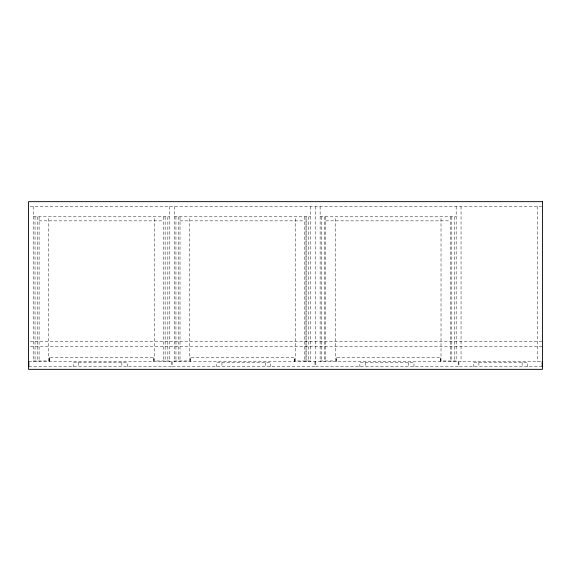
<?xml version="1.0" encoding="UTF-8"?>
<svg xmlns="http://www.w3.org/2000/svg" width="571" height="571" viewBox="0 0 571 571"><rect width="100%" height="100%" fill="white"/><g stroke="black" fill="none" stroke-linecap="round" stroke-linejoin="round"><path stroke-width="0.43" stroke-dasharray="2.85 2.14" d="M30.17 206.524L541.636 206.524M33.418 216.802L169.466 216.802M174.333 216.802L310.381 216.802M320.124 216.802L456.172 216.802M39.099 220.856L163.784 220.856M180.015 220.856L304.707 220.856M325.798 220.856L450.49 220.856M30.17 341.487L542.45 341.487M30.334 346.354L542.45 346.354M33.418 360.965L48.564 360.965L48.564 216.802M169.466 360.965L154.32 360.965L154.32 216.802M174.333 360.965L189.479 360.965L189.479 216.802M310.381 360.965L295.236 360.965L295.236 216.802M320.124 360.965L335.27 360.965L335.27 216.802M456.172 360.965L441.019 360.965L441.019 216.802M28.821 361.771L542.179 361.771M28.821 366.639L171.628 366.639L171.628 361.771M542.179 366.639L458.877 366.639L458.877 361.771M537.582 206.524L537.582 361.771M527.575 366.639L527.575 362.585L473.48 362.585L473.48 366.639M522.165 362.585L522.165 366.639M478.891 362.585L478.891 366.639M461.04 206.524L461.04 361.771M458.335 361.771L458.335 366.639L315.52 366.639L315.52 361.771M456.172 206.524L456.172 361.771M454.545 216.802L454.545 361.771M451.811 216.802L451.811 361.771M450.49 216.802L450.49 361.771M440.555 361.771L440.555 357.717L336.262 357.717L336.262 361.771M440.412 357.717L440.391 361.771M413.975 366.639L413.975 362.585L359.88 362.585L359.88 366.639M408.565 362.585L408.565 366.639M365.29 362.585L365.29 366.639M336.419 357.717L336.419 361.771M325.798 216.802L325.798 361.771M324.449 216.802L324.449 361.771M321.744 216.802L321.744 361.771M320.124 206.524L320.124 361.771M315.249 206.524L315.249 361.771M314.985 361.771L314.985 366.639L172.171 366.639L172.171 361.771M310.381 206.524L310.381 361.771M308.761 216.802L308.761 361.771M304.707 216.802L304.707 361.771M294.772 361.771L294.772 357.717L190.471 357.717L190.493 361.771M270.625 366.639L270.625 362.585L216.53 362.585L216.53 366.639M265.215 362.585L265.215 366.639M221.941 362.585L221.941 366.639M190.635 357.717L190.635 361.771M180.015 216.802L180.015 361.771M178.666 216.802L178.666 361.771M175.961 216.802L175.961 361.771M174.333 206.524L174.333 361.771M169.466 206.524L169.466 361.771M167.845 216.802L167.845 361.771M165.14 216.802L165.14 361.771M163.784 216.802L163.784 361.771M153.856 361.771L153.856 357.717L49.556 357.717L49.556 361.771M153.692 357.717L153.713 361.771M127.276 366.639L127.276 362.585L73.181 362.585L73.181 366.639M121.866 362.585L121.866 366.639M78.591 362.585L78.591 366.639M49.72 357.717L49.72 361.771M49.577 357.717L49.577 361.771M39.099 216.802L39.099 361.771M37.743 216.802L37.743 361.771M35.038 216.802L35.038 361.771M33.418 206.524L33.418 361.771M306.056 361.771L306.056 216.802L306.027 361.771M294.629 361.771L294.629 357.717L294.607 361.771"/><path stroke-width="0.86" d="M542.179 361.771L542.179 366.639M28.821 361.771L28.821 366.639M542.45 201.656L28.55 201.656L28.55 369.344L542.45 369.344L542.45 201.656"/></g></svg>
